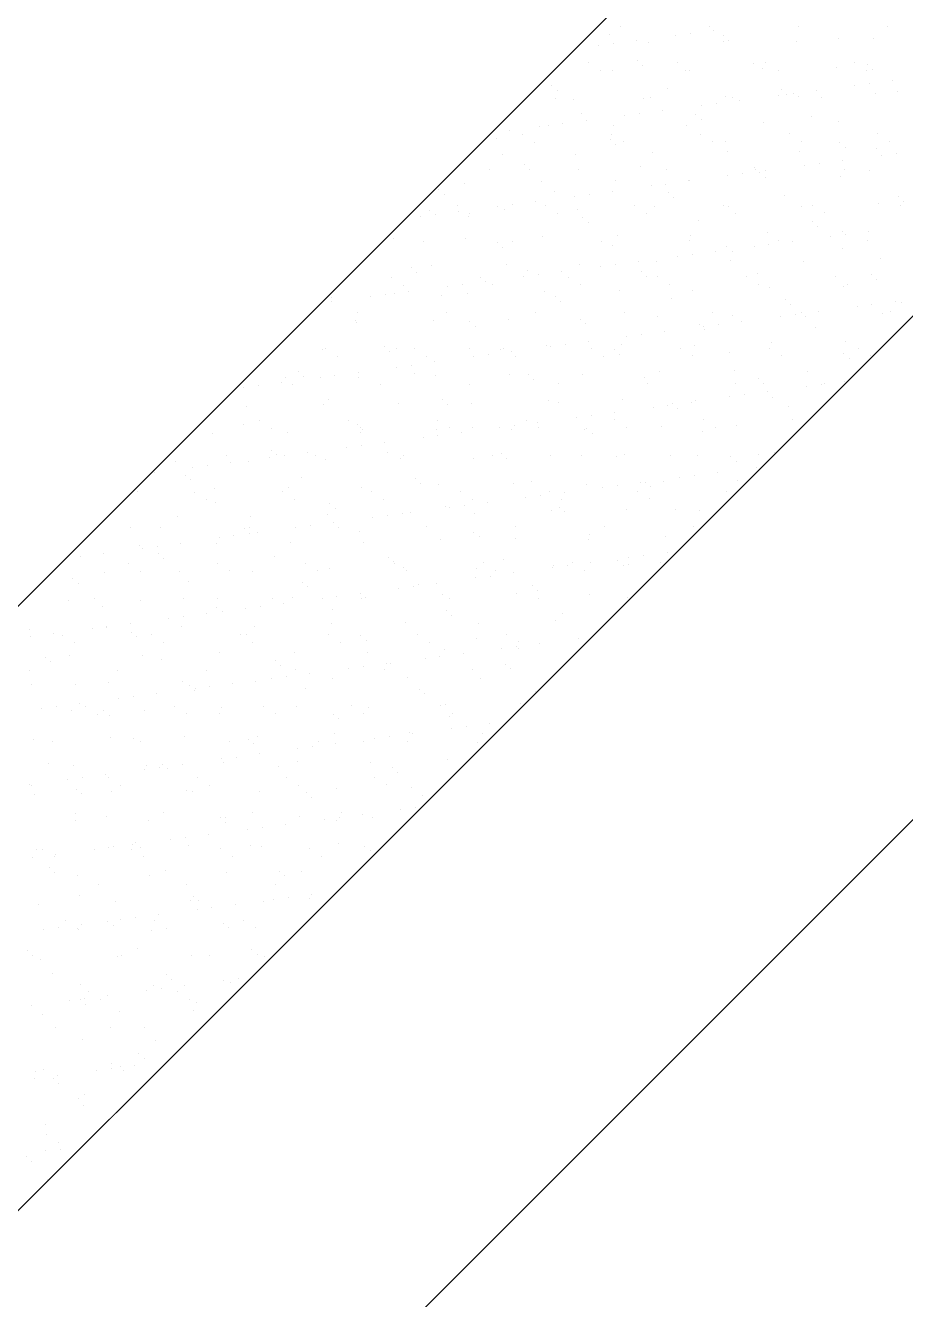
# Model space of a CAD drawing. Header units: millimetres. Extents: x 89805 to 1757503, y 48266 to 267832.
# Drawn here: x 951729.8 to 952038.6, y 157043.4 to 157490.6 of the extents above; entities that cross this region are included whole.
import ezdxf

# ---------------------------------------------------------------- set-up
doc = ezdxf.new("R2010")
doc.units = ezdxf.units.MM
doc.header["$LTSCALE"] = 1000
doc.layers.add('G-装饰造型轮廓线', color=3, linetype='Continuous')
doc.layers.add('WALL', color=111, linetype='Continuous')

msp = doc.modelspace()

# ---------------------------------------------------------------- linework, layer by layer
at = {"color": 8, "ltscale": 0.7}
for p, q in [((951969.82, 157490.16), (951969.82, 157490.16)), ((952000.96, 157490.22), (952000.96, 157490.22)), ((952032.11, 157490.27), (952032.11, 157490.27)), ((951934.57, 157487.26), (951934.57, 157487.26)), ((951938.68, 157490.1), (951938.68, 157490.1)), ((951957.79, 157487.13), (951957.79, 157487.13)), ((951962.99, 157487.82), (951962.99, 157487.82)), ((951971.12, 157488.89), (951971.12, 157488.89)), ((951974.59, 157486.91), (951974.59, 157486.91)), ((952015.19, 157486.03), (952015.19, 157486.03)), ((952027.32, 157485.85), (952027.32, 157485.85)), ((951930.87, 157483.59), (951930.87, 157483.59)), ((951936.07, 157484.27), (951936.07, 157484.27)), ((951944.2, 157485.34), (951944.2, 157485.34)), ((951948.56, 157484.66), (951948.56, 157484.66)), ((951974.73, 157485), (951974.73, 157485)), ((951976.43, 157485.22), (951976.43, 157485.22)), ((952000.31, 157484.87), (952000.31, 157484.87)), ((951927.36, 157477.42), (951927.36, 157477.42)), ((951944.53, 157478.13), (951944.53, 157478.13)), ((951958.5, 157477.48), (951958.5, 157477.48)), ((951985.13, 157477.25), (951985.13, 157477.25)), ((951989.64, 157477.53), (951989.64, 157477.53)), ((952020.78, 157477.59), (952020.78, 157477.59)), ((952025.15, 157476.91), (952025.15, 157476.91)), ((951931.58, 157474.73), (951931.58, 157474.73)), ((951935.67, 157474.77), (951935.67, 157474.77)), ((951946.37, 157476.45), (951946.37, 157476.45)), ((951961.25, 157474.65), (951961.25, 157474.65)), ((951962.72, 157474.79), (951962.72, 157474.79)), ((951988.26, 157475.62), (951988.26, 157475.62)), ((951993.86, 157474.85), (951993.86, 157474.85)), ((952014.43, 157475.95), (952014.43, 157475.95)), ((952025, 157474.9), (952025, 157474.9)), ((952026.99, 157475.22), (952026.99, 157475.22)), ((951914.47, 157469.36), (951914.47, 157469.36)), ((951955.07, 157468.47), (951955.07, 157468.47)), ((951995.09, 157468.13), (951995.09, 157468.13)), ((952020.84, 157469.54), (952020.84, 157469.54)), ((952026.05, 157470.23), (952026.05, 157470.23)), ((952034.18, 157471.3), (952034.18, 157471.3)), ((951915.62, 157465.01), (951915.62, 157465.01)), ((951916.31, 157467.67), (951916.31, 157467.67)), ((951922.18, 157464.42), (951922.18, 157464.42)), ((951946.76, 157465.06), (951946.76, 157465.06)), ((951949.19, 157465.39), (951949.19, 157465.39)), ((951975.36, 157465.73), (951975.36, 157465.73)), ((951977.9, 157465.12), (951977.9, 157465.12)), ((951980.34, 157464.21), (951980.34, 157464.21)), ((951993.92, 157466), (951993.92, 157466)), ((951996.93, 157466.44), (951996.93, 157466.44)), ((951999.13, 157466.68), (951999.13, 157466.68)), ((952000.94, 157465.61), (952000.94, 157465.61)), ((952007.26, 157467.75), (952007.26, 157467.75)), ((952009.04, 157465.18), (952009.04, 157465.18)), ((952027.95, 157466.58), (952027.95, 157466.58)), ((952035.69, 157467.25), (952035.69, 157467.25)), ((951925.01, 157459.7), (951925.01, 157459.7)), ((951940.09, 157458.91), (951940.09, 157458.91)), ((951945.29, 157459.59), (951945.29, 157459.59)), ((951953.42, 157460.67), (951953.42, 157460.67)), ((951965.02, 157459.35), (951965.02, 157459.35)), ((951967.01, 157462.45), (951967.01, 157462.45)), ((951972.21, 157463.14), (951972.21, 157463.14)), ((951910.12, 157455.17), (951910.12, 157455.17)), ((951913.17, 157455.37), (951913.17, 157455.37)), ((951918.37, 157456.05), (951918.37, 157456.05)), ((951926.5, 157457.12), (951926.5, 157457.12)), ((951936.3, 157455.5), (951936.3, 157455.5)), ((951961.88, 157455.38), (951961.88, 157455.38)), ((951966.87, 157457.66), (951966.87, 157457.66)), ((951988.89, 157456.35), (951988.89, 157456.35)), ((952005.63, 157458.47), (952005.63, 157458.47)), ((952015.06, 157456.69), (952015.06, 157456.69)), ((951894.95, 157450.92), (951894.95, 157450.92)), ((951899.59, 157453.58), (951899.59, 157453.58)), ((951904.3, 157452.32), (951904.3, 157452.32)), ((951934.96, 157450.58), (951934.96, 157450.58)), ((951935.44, 157452.38), (951935.44, 157452.38)), ((951966.58, 157452.44), (951966.58, 157452.44)), ((951997.72, 157452.49), (951997.72, 157452.49)), ((952028.86, 157452.55), (952028.86, 157452.55)), ((951908.51, 157449.64), (951908.51, 157449.64)), ((951936.81, 157448.89), (951936.81, 157448.89)), ((951939.65, 157449.69), (951939.65, 157449.69)), ((951949.82, 157446.13), (951949.82, 157446.13)), ((951970.79, 157449.75), (951970.79, 157449.75)), ((951975.57, 157449.69), (951975.57, 157449.69)), ((951975.99, 157446.46), (951975.99, 157446.46)), ((952001.57, 157446.34), (952001.57, 157446.34)), ((952001.94, 157449.81), (952001.94, 157449.81)), ((952015.58, 157449.35), (952015.58, 157449.35)), ((952017.42, 157447.66), (952017.42, 157447.66)), ((952028.58, 157447.31), (952028.58, 157447.31)), ((952033.08, 157449.86), (952033.08, 157449.86)), ((952035.27, 157445.55), (952035.27, 157445.55)), ((951897.23, 157445.28), (951897.23, 157445.28)), ((951904.9, 157441.8), (951904.9, 157441.8)), ((951922.81, 157445.15), (951922.81, 157445.15)), ((952003.14, 157441.32), (952003.14, 157441.32)), ((952008.35, 157442), (952008.35, 157442)), ((952016.48, 157443.08), (952016.48, 157443.08)), ((952030.06, 157444.86), (952030.06, 157444.86)), ((951892.55, 157439.91), (951892.55, 157439.91)), ((951906.74, 157440.11), (951906.74, 157440.11)), ((951923.69, 157439.97), (951923.69, 157439.97)), ((951945.51, 157440.92), (951945.51, 157440.92)), ((951954.83, 157440.02), (951954.83, 157440.02)), ((951976.23, 157437.78), (951976.23, 157437.78)), ((951981.43, 157438.46), (951981.43, 157438.46)), ((951985.52, 157440.57), (951985.52, 157440.57)), ((951985.98, 157440.08), (951985.98, 157440.08)), ((951987.36, 157438.88), (951987.36, 157438.88)), ((951989.52, 157437.08), (951989.52, 157437.08)), ((951989.56, 157439.53), (951989.56, 157439.53)), ((952015.69, 157437.42), (952015.69, 157437.42)), ((952017.12, 157440.13), (952017.12, 157440.13)), ((952026.12, 157439.69), (952026.12, 157439.69)), ((951874.84, 157433.02), (951874.84, 157433.02)), ((951883.74, 157434.93), (951883.74, 157434.93)), ((951910.75, 157435.9), (951910.75, 157435.9)), ((951915.44, 157432.14), (951915.44, 157432.14)), ((951935.72, 157432.44), (951935.72, 157432.44)), ((951936.93, 157436.23), (951936.93, 157436.23)), ((951949.31, 157434.23), (951949.31, 157434.23)), ((951954.51, 157434.92), (951954.51, 157434.92)), ((951962.51, 157436.11), (951962.51, 157436.11)), ((951962.64, 157435.99), (951962.64, 157435.99)), ((951876.68, 157431.33), (951876.68, 157431.33)), ((951900.68, 157427.83), (951900.68, 157427.83)), ((951908.81, 157428.9), (951908.81, 157428.9)), ((951922.39, 157430.69), (951922.39, 157430.69)), ((951927.59, 157431.37), (951927.59, 157431.37)), ((951955.46, 157431.8), (951955.46, 157431.8)), ((951957.3, 157430.11), (951957.3, 157430.11)), ((951996.06, 157430.91), (951996.06, 157430.91)), ((952029.21, 157428.04), (952029.21, 157428.04)), ((952036.08, 157430.57), (952036.08, 157430.57)), ((952037.92, 157428.88), (952037.92, 157428.88)), ((951868.55, 157423.6), (951868.55, 157423.6)), ((951871.68, 157425.67), (951871.68, 157425.67)), ((951873.76, 157424.29), (951873.76, 157424.29)), ((951881.23, 157427.23), (951881.23, 157427.23)), ((951881.89, 157425.36), (951881.89, 157425.36)), ((951885.38, 157423.36), (951885.38, 157423.36)), ((951885.45, 157424.54), (951885.45, 157424.54)), ((951895.47, 157427.14), (951895.47, 157427.14)), ((951897.86, 157426.01), (951897.86, 157426.01)), ((951912.37, 157427.28), (951912.37, 157427.28)), ((951916.59, 157424.6), (951916.59, 157424.6)), ((951923.44, 157425.88), (951923.44, 157425.88)), ((951943.51, 157427.34), (951943.51, 157427.34)), ((951947.73, 157424.65), (951947.73, 157424.65)), ((951950.45, 157426.86), (951950.45, 157426.86)), ((951974.65, 157427.4), (951974.65, 157427.4)), ((951976.62, 157427.19), (951976.62, 157427.19)), ((951978.87, 157424.71), (951978.87, 157424.71)), ((952002.2, 157427.07), (952002.2, 157427.07)), ((952005.8, 157427.45), (952005.8, 157427.45)), ((952010.01, 157424.77), (952010.01, 157424.77)), ((952036.94, 157427.51), (952036.94, 157427.51)), ((951925.4, 157423.02), (951925.4, 157423.02)), ((951927.24, 157421.33), (951927.24, 157421.33)), ((951966, 157422.13), (951966, 157422.13)), ((952006.02, 157421.79), (952006.02, 157421.79)), ((952007.86, 157420.1), (952007.86, 157420.1)), ((951855.32, 157414.59), (951855.32, 157414.59)), ((951858.79, 157415.78), (951858.79, 157415.78)), ((951869.49, 157414.81), (951869.49, 157414.81)), ((951884.37, 157415.66), (951884.37, 157415.66)), ((951895.34, 157414.24), (951895.34, 157414.24)), ((951900.63, 157414.87), (951900.63, 157414.87)), ((951911.38, 157416.63), (951911.38, 157416.63)), ((951931.77, 157414.92), (951931.77, 157414.92)), ((951937.56, 157416.97), (951937.56, 157416.97)), ((951962.91, 157414.98), (951962.91, 157414.98)), ((951963.14, 157416.84), (951963.14, 157416.84)), ((951990.15, 157417.82), (951990.15, 157417.82)), ((951994.05, 157415.04), (951994.05, 157415.04)), ((951998.78, 157414.85), (951998.78, 157414.85)), ((952012.36, 157416.64), (952012.36, 157416.64)), ((952016.32, 157418.15), (952016.32, 157418.15)), ((952017.57, 157417.33), (952017.57, 157417.33)), ((952025.19, 157415.09), (952025.19, 157415.09)), ((952025.7, 157418.4), (952025.7, 157418.4)), ((951897.18, 157412.55), (951897.18, 157412.55)), ((951935.94, 157413.36), (951935.94, 157413.36)), ((951963.73, 157410.24), (951963.73, 157410.24)), ((951971.86, 157411.31), (951971.86, 157411.31)), ((951975.96, 157413.01), (951975.96, 157413.01)), ((951977.8, 157411.32), (951977.8, 157411.32)), ((951985.45, 157413.1), (951985.45, 157413.1)), ((951990.65, 157413.78), (951990.65, 157413.78)), ((952016.56, 157412.13), (952016.56, 157412.13)), ((951865.27, 157405.46), (951865.27, 157405.46)), ((951872.31, 157406.41), (951872.31, 157406.41)), ((951898.49, 157406.74), (951898.49, 157406.74)), ((951924.07, 157406.62), (951924.07, 157406.62)), ((951931.61, 157406.01), (951931.61, 157406.01)), ((951936.81, 157406.7), (951936.81, 157406.7)), ((951944.94, 157407.77), (951944.94, 157407.77)), ((951951.08, 157407.59), (951951.08, 157407.59)), ((951958.53, 157409.55), (951958.53, 157409.55)), ((951977.25, 157407.92), (951977.25, 157407.92)), ((952002.83, 157407.8), (952002.83, 157407.8)), ((952029.84, 157408.77), (952029.84, 157408.77)), ((951858.16, 157402.13), (951858.16, 157402.13)), ((951867.12, 157403.78), (951867.12, 157403.78)), ((951889.31, 157402.18), (951889.31, 157402.18)), ((951904.69, 157402.47), (951904.69, 157402.47)), ((951905.88, 157404.58), (951905.88, 157404.58)), ((951909.9, 157403.15), (951909.9, 157403.15)), ((951918.03, 157404.22), (951918.03, 157404.22)), ((951920.45, 157402.24), (951920.45, 157402.24)), ((951945.89, 157404.24), (951945.89, 157404.24)), ((951947.74, 157402.55), (951947.74, 157402.55)), ((951951.59, 157402.3), (951951.59, 157402.3)), ((951982.73, 157402.35), (951982.73, 157402.35)), ((951986.5, 157403.35), (951986.5, 157403.35)), ((952013.87, 157402.41), (952013.87, 157402.41)), ((952026.51, 157403.01), (952026.51, 157403.01)), ((952028.36, 157401.32), (952028.36, 157401.32)), ((951859.42, 157396.51), (951859.42, 157396.51)), ((951862.38, 157399.44), (951862.38, 157399.44)), ((951864.19, 157397.13), (951864.19, 157397.13)), ((951877.77, 157398.92), (951877.77, 157398.92)), ((951882.98, 157399.61), (951882.98, 157399.61)), ((951885, 157396.39), (951885, 157396.39)), ((951891.11, 157400.68), (951891.11, 157400.68)), ((951893.52, 157399.5), (951893.52, 157399.5)), ((951912.01, 157397.36), (951912.01, 157397.36)), ((951924.66, 157399.55), (951924.66, 157399.55)), ((951938.19, 157397.7), (951938.19, 157397.7)), ((951955.81, 157399.61), (951955.81, 157399.61)), ((951963.77, 157397.57), (951963.77, 157397.57)), ((951986.95, 157399.67), (951986.95, 157399.67)), ((951990.78, 157398.55), (951990.78, 157398.55)), ((952016.95, 157398.88), (952016.95, 157398.88)), ((952018.09, 157399.72), (952018.09, 157399.72)), ((951837.06, 157395), (951837.06, 157395)), ((951837.27, 157393.59), (951837.27, 157393.59)), ((951850.86, 157395.38), (951850.86, 157395.38)), ((951856.06, 157396.06), (951856.06, 157396.06)), ((951875.82, 157395.8), (951875.82, 157395.8)), ((951915.83, 157395.46), (951915.83, 157395.46)), ((951917.68, 157393.77), (951917.68, 157393.77)), ((951956.44, 157394.58), (951956.44, 157394.58)), ((951996.45, 157394.23), (951996.45, 157394.23)), ((951998.29, 157392.54), (951998.29, 157392.54)), ((952021.58, 157391.96), (952021.58, 157391.96)), ((952026.79, 157392.65), (952026.79, 157392.65)), ((952034.92, 157393.72), (952034.92, 157393.72)), ((952037.06, 157393.35), (952037.06, 157393.35)), ((951846.42, 157389.71), (951846.42, 157389.71)), ((951877.56, 157389.77), (951877.56, 157389.77)), ((951899.12, 157387.47), (951899.12, 157387.47)), ((951908.7, 157389.83), (951908.7, 157389.83)), ((951924.7, 157387.35), (951924.7, 157387.35)), ((951939.85, 157389.88), (951939.85, 157389.88)), ((951951.71, 157388.32), (951951.71, 157388.32)), ((951970.99, 157389.94), (951970.99, 157389.94)), ((951977.88, 157388.66), (951977.88, 157388.66)), ((951994.67, 157388.42), (951994.67, 157388.42)), ((951999.87, 157389.11), (951999.87, 157389.11)), ((952002.13, 157390), (952002.13, 157390)), ((952003.46, 157388.53), (952003.46, 157388.53)), ((952008, 157390.18), (952008, 157390.18)), ((952030.47, 157389.51), (952030.47, 157389.51)), ((952033.27, 157390.05), (952033.27, 157390.05)), ((951845.76, 157387.03), (951845.76, 157387.03)), ((951845.93, 157386.16), (951845.93, 157386.16)), ((951872.94, 157387.14), (951872.94, 157387.14)), ((951885.77, 157386.68), (951885.77, 157386.68)), ((951887.61, 157384.99), (951887.61, 157384.99)), ((951926.38, 157385.8), (951926.38, 157385.8)), ((951954.16, 157383.09), (951954.16, 157383.09)), ((951966.39, 157385.46), (951966.39, 157385.46)), ((951967.75, 157384.88), (951967.75, 157384.88)), ((951968.23, 157383.77), (951968.23, 157383.77)), ((951972.95, 157385.56), (951972.95, 157385.56)), ((951981.08, 157386.63), (951981.08, 157386.63)), ((952006.99, 157384.57), (952006.99, 157384.57)), ((951919.12, 157378.47), (951919.12, 157378.47)), ((951927.25, 157379.54), (951927.25, 157379.54)), ((951938.82, 157378.43), (951938.82, 157378.43)), ((951940.83, 157381.33), (951940.83, 157381.33)), ((951946.03, 157382.02), (951946.03, 157382.02)), ((951991.41, 157379.28), (951991.41, 157379.28)), ((952017.58, 157379.61), (952017.58, 157379.61)), ((951833.87, 157376.91), (951833.87, 157376.91)), ((951835.1, 157377.03), (951835.1, 157377.03)), ((951839.32, 157374.34), (951839.32, 157374.34)), ((951855.71, 157377.91), (951855.71, 157377.91)), ((951857.55, 157376.22), (951857.55, 157376.22)), ((951860.05, 157377.24), (951860.05, 157377.24)), ((951866.24, 157377.09), (951866.24, 157377.09)), ((951870.46, 157374.4), (951870.46, 157374.4)), ((951885.63, 157377.12), (951885.63, 157377.12)), ((951886.99, 157374.25), (951886.99, 157374.25)), ((951892.2, 157374.93), (951892.2, 157374.93)), ((951896.31, 157377.02), (951896.31, 157377.02)), ((951897.38, 157377.14), (951897.38, 157377.14)), ((951900.33, 157376), (951900.33, 157376)), ((951901.6, 157374.46), (951901.6, 157374.46)), ((951912.64, 157378.1), (951912.64, 157378.1)), ((951913.91, 157377.79), (951913.91, 157377.79)), ((951928.52, 157377.2), (951928.52, 157377.2)), ((951932.74, 157374.51), (951932.74, 157374.51)), ((951936.33, 157376.68), (951936.33, 157376.68)), ((951938.17, 157374.99), (951938.17, 157374.99)), ((951959.67, 157377.26), (951959.67, 157377.26)), ((951963.88, 157374.57), (951963.88, 157374.57)), ((951964.4, 157378.31), (951964.4, 157378.31)), ((951976.93, 157375.79), (951976.93, 157375.79)), ((951990.81, 157377.31), (951990.81, 157377.31)), ((951995.02, 157374.63), (951995.02, 157374.63)), ((952016.95, 157375.45), (952016.95, 157375.45)), ((952021.95, 157377.37), (952021.95, 157377.37)), ((952026.17, 157374.68), (952026.17, 157374.68)), ((951860.08, 157370.7), (951860.08, 157370.7)), ((951865.28, 157371.39), (951865.28, 157371.39)), ((951873.41, 157372.46), (951873.41, 157372.46)), ((952018.79, 157373.76), (952018.79, 157373.76)), ((951819.58, 157365.37), (951819.58, 157365.37)), ((951820.98, 157367.02), (951820.98, 157367.02)), ((951825.65, 157369.13), (951825.65, 157369.13)), ((951827.49, 157367.44), (951827.49, 157367.44)), ((951833.16, 157367.16), (951833.16, 157367.16)), ((951838.36, 157367.84), (951838.36, 157367.84)), ((951846.49, 157368.91), (951846.49, 157368.91)), ((951846.56, 157366.9), (951846.56, 157366.9)), ((951866.25, 157368.25), (951866.25, 157368.25)), ((951873.57, 157367.87), (951873.57, 157367.87)), ((951899.75, 157368.2), (951899.75, 157368.2)), ((951906.27, 157367.9), (951906.27, 157367.9)), ((951908.11, 157366.21), (951908.11, 157366.21)), ((951925.33, 157368.08), (951925.33, 157368.08)), ((951946.87, 157367.02), (951946.87, 157367.02)), ((951952.34, 157369.05), (951952.34, 157369.05)), ((951978.51, 157369.39), (951978.51, 157369.39)), ((951986.89, 157366.67), (951986.89, 157366.67)), ((951988.73, 157364.99), (951988.73, 157364.99)), ((952004.09, 157369.26), (952004.09, 157369.26)), ((952010.2, 157364.96), (952010.2, 157364.96)), ((952017.22, 157365.5), (952017.22, 157365.5)), ((951806.24, 157363.61), (951806.24, 157363.61)), ((951811.45, 157364.3), (951811.45, 157364.3)), ((951823.36, 157364.62), (951823.36, 157364.62)), ((951854.5, 157364.67), (951854.5, 157364.67)), ((951885.64, 157364.73), (951885.64, 157364.73)), ((951916.78, 157364.79), (951916.78, 157364.79)), ((951947.92, 157364.84), (951947.92, 157364.84)), ((951979.06, 157364.9), (951979.06, 157364.9)), ((951982.17, 157360.88), (951982.17, 157360.88)), ((951990.3, 157361.95), (951990.3, 157361.95)), ((952003.89, 157363.74), (952003.89, 157363.74)), ((952009.09, 157364.43), (952009.09, 157364.43)), ((951807.49, 157356.67), (951807.49, 157356.67)), ((951834.5, 157357.64), (951834.5, 157357.64)), ((951836.19, 157359.47), (951836.19, 157359.47)), ((951860.68, 157357.98), (951860.68, 157357.98)), ((951876.21, 157359.13), (951876.21, 157359.13)), ((951878.05, 157357.44), (951878.05, 157357.44)), ((951886.26, 157357.85), (951886.26, 157357.85)), ((951913.27, 157358.83), (951913.27, 157358.83)), ((951916.81, 157358.24), (951916.81, 157358.24)), ((951939.45, 157359.16), (951939.45, 157359.16)), ((951950.05, 157356.66), (951950.05, 157356.66)), ((951955.25, 157357.34), (951955.25, 157357.34)), ((951956.83, 157357.9), (951956.83, 157357.9)), ((951958.67, 157356.21), (951958.67, 157356.21)), ((951963.38, 157358.41), (951963.38, 157358.41)), ((951965.03, 157359.04), (951965.03, 157359.04)), ((951976.97, 157360.2), (951976.97, 157360.2)), ((951992.04, 157360.01), (951992.04, 157360.01)), ((951997.43, 157357.01), (951997.43, 157357.01)), ((951812.03, 157351.93), (951812.03, 157351.93)), ((951843.18, 157351.99), (951843.18, 157351.99)), ((951874.32, 157352.05), (951874.32, 157352.05)), ((951905.46, 157352.1), (951905.46, 157352.1)), ((951923.13, 157353.11), (951923.13, 157353.11)), ((951928.34, 157353.8), (951928.34, 157353.8)), ((951936.47, 157354.87), (951936.47, 157354.87)), ((951936.6, 157352.16), (951936.6, 157352.16)), ((951967.74, 157352.22), (951967.74, 157352.22)), ((951998.88, 157352.27), (951998.88, 157352.27)), ((951795.44, 157347.42), (951795.44, 157347.42)), ((951806.13, 157350.69), (951806.13, 157350.69)), ((951816.25, 157349.25), (951816.25, 157349.25)), ((951821.61, 157347.75), (951821.61, 157347.75)), ((951846.15, 157350.35), (951846.15, 157350.35)), ((951847.19, 157347.63), (951847.19, 157347.63)), ((951847.39, 157349.3), (951847.39, 157349.3)), ((951847.99, 157348.66), (951847.99, 157348.66)), ((951874.2, 157348.6), (951874.2, 157348.6)), ((951878.53, 157349.36), (951878.53, 157349.36)), ((951882.63, 157347.78), (951882.63, 157347.78)), ((951886.75, 157349.46), (951886.75, 157349.46)), ((951896.21, 157349.57), (951896.21, 157349.57)), ((951900.38, 157348.93), (951900.38, 157348.93)), ((951901.42, 157350.25), (951901.42, 157350.25)), ((951909.55, 157351.32), (951909.55, 157351.32)), ((951909.68, 157349.42), (951909.68, 157349.42)), ((951925.96, 157348.81), (951925.96, 157348.81)), ((951926.76, 157349.12), (951926.76, 157349.12)), ((951928.61, 157347.43), (951928.61, 157347.43)), ((951940.82, 157349.47), (951940.82, 157349.47)), ((951952.97, 157349.78), (951952.97, 157349.78)), ((951967.37, 157348.24), (951967.37, 157348.24)), ((951971.96, 157349.53), (951971.96, 157349.53)), ((951979.14, 157350.12), (951979.14, 157350.12)), ((951847.58, 157343.17), (951847.58, 157343.17)), ((951855.71, 157344.24), (951855.71, 157344.24)), ((951869.3, 157346.02), (951869.3, 157346.02)), ((951874.5, 157346.71), (951874.5, 157346.71)), ((951800.29, 157339.52), (951800.29, 157339.52)), ((951815.46, 157338.94), (951815.46, 157338.94)), ((951816.08, 157341.57), (951816.08, 157341.57)), ((951817.93, 157339.88), (951817.93, 157339.88)), ((951820.67, 157339.62), (951820.67, 157339.62)), ((951828.8, 157340.69), (951828.8, 157340.69)), ((951831.43, 157339.57), (951831.43, 157339.57)), ((951835.13, 157338.37), (951835.13, 157338.37)), ((951842.38, 157342.48), (951842.38, 157342.48)), ((951856.69, 157340.69), (951856.69, 157340.69)), ((951861.31, 157338.71), (951861.31, 157338.71)), ((951862.57, 157339.63), (951862.57, 157339.63)), ((951886.89, 157338.59), (951886.89, 157338.59)), ((951893.72, 157339.69), (951893.72, 157339.69)), ((951896.7, 157340.34), (951896.7, 157340.34)), ((951898.55, 157338.65), (951898.55, 157338.65)), ((951913.9, 157339.56), (951913.9, 157339.56)), ((951924.86, 157339.74), (951924.86, 157339.74)), ((951937.31, 157339.46), (951937.31, 157339.46)), ((951940.08, 157339.89), (951940.08, 157339.89)), ((951956, 157339.8), (951956, 157339.8)), ((951965.66, 157339.77), (951965.66, 157339.77)), ((951977.32, 157339.12), (951977.32, 157339.12)), ((951987.14, 157339.86), (951987.14, 157339.86)), ((951992.67, 157340.74), (951992.67, 157340.74)), ((951782.54, 157337.52), (951782.54, 157337.52)), ((951788.54, 157335.39), (951788.54, 157335.39)), ((951793.75, 157336.08), (951793.75, 157336.08)), ((951801.88, 157337.15), (951801.88, 157337.15)), ((951808.12, 157337.4), (951808.12, 157337.4)), ((951972.6, 157333.73), (951972.6, 157333.73)), ((951979.16, 157337.43), (951979.16, 157337.43)), ((951986.19, 157335.52), (951986.19, 157335.52)), ((951774.96, 157333.6), (951774.96, 157333.6)), ((951786.02, 157332.8), (951786.02, 157332.8)), ((951787.87, 157331.11), (951787.87, 157331.11)), ((951826.63, 157331.91), (951826.63, 157331.91)), ((951866.64, 157331.57), (951866.64, 157331.57)), ((951868.48, 157329.88), (951868.48, 157329.88)), ((951874.83, 157329.33), (951874.83, 157329.33)), ((951901.01, 157329.67), (951901.01, 157329.67)), ((951907.25, 157330.68), (951907.25, 157330.68)), ((951926.59, 157329.54), (951926.59, 157329.54)), ((951945.69, 157330.19), (951945.69, 157330.19)), ((951947.26, 157330.34), (951947.26, 157330.34)), ((951953.6, 157330.52), (951953.6, 157330.52)), ((951959.27, 157331.98), (951959.27, 157331.98)), ((951964.47, 157332.66), (951964.47, 157332.66)), ((951979.77, 157330.85), (951979.77, 157330.85)), ((951769.06, 157327.17), (951769.06, 157327.17)), ((951788.97, 157326.83), (951788.97, 157326.83)), ((951796.07, 157328.15), (951796.07, 157328.15)), ((951820.11, 157326.89), (951820.11, 157326.89)), ((951822.24, 157328.48), (951822.24, 157328.48)), ((951847.82, 157328.36), (951847.82, 157328.36)), ((951851.25, 157326.95), (951851.25, 157326.95)), ((951882.39, 157327), (951882.39, 157327)), ((951905.43, 157324.89), (951905.43, 157324.89)), ((951910.64, 157325.58), (951910.64, 157325.58)), ((951913.54, 157327.06), (951913.54, 157327.06)), ((951918.77, 157326.65), (951918.77, 157326.65)), ((951932.35, 157328.43), (951932.35, 157328.43)), ((951937.56, 157329.12), (951937.56, 157329.12)), ((951944.68, 157327.12), (951944.68, 157327.12)), ((951949.1, 157328.65), (951949.1, 157328.65)), ((951975.82, 157327.17), (951975.82, 157327.17)), ((951793.19, 157324.15), (951793.19, 157324.15)), ((951796.57, 157323.13), (951796.57, 157323.13)), ((951824.33, 157324.21), (951824.33, 157324.21)), ((951836.58, 157322.79), (951836.58, 157322.79)), ((951838.42, 157321.1), (951838.42, 157321.1)), ((951855.47, 157324.26), (951855.47, 157324.26)), ((951877.18, 157321.91), (951877.18, 157321.91)), ((951878.52, 157321.35), (951878.52, 157321.35)), ((951883.72, 157322.03), (951883.72, 157322.03)), ((951886.61, 157324.32), (951886.61, 157324.32)), ((951891.85, 157323.1), (951891.85, 157323.1)), ((951914.53, 157320.29), (951914.53, 157320.29)), ((951917.2, 157321.56), (951917.2, 157321.56)), ((951917.75, 157324.37), (951917.75, 157324.37)), ((951940.71, 157320.62), (951940.71, 157320.62)), ((951948.89, 157324.43), (951948.89, 157324.43)), ((951957.8, 157320.68), (951957.8, 157320.68)), ((951966.29, 157320.5), (951966.29, 157320.5)), ((951783.17, 157318.26), (951783.17, 157318.26)), ((951808.75, 157318.13), (951808.75, 157318.13)), ((951835.76, 157319.11), (951835.76, 157319.11)), ((951838.02, 157316.01), (951838.02, 157316.01)), ((951851.6, 157317.8), (951851.6, 157317.8)), ((951856.8, 157318.49), (951856.8, 157318.49)), ((951861.94, 157319.44), (951861.94, 157319.44)), ((951864.93, 157319.56), (951864.93, 157319.56)), ((951887.52, 157319.32), (951887.52, 157319.32)), ((951919.04, 157319.87), (951919.04, 157319.87)), ((951766.5, 157314.36), (951766.5, 157314.36)), ((951777.23, 157314.42), (951777.23, 157314.42)), ((951802.97, 157311.4), (951802.97, 157311.4)), ((951806.52, 157314.01), (951806.52, 157314.01)), ((951808.36, 157312.32), (951808.36, 157312.32)), ((951808.37, 157314.48), (951808.37, 157314.48)), ((951811.1, 157312.47), (951811.1, 157312.47)), ((951824.68, 157314.26), (951824.68, 157314.26)), ((951829.89, 157314.94), (951829.89, 157314.94)), ((951839.51, 157314.53), (951839.51, 157314.53)), ((951847.12, 157313.13), (951847.12, 157313.13)), ((951870.65, 157314.59), (951870.65, 157314.59)), ((951887.14, 157312.79), (951887.14, 157312.79)), ((951901.79, 157314.65), (951901.79, 157314.65)), ((951927.74, 157311.9), (951927.74, 157311.9)), ((951932.93, 157314.7), (951932.93, 157314.7)), ((951964.07, 157314.76), (951964.07, 157314.76)), ((951769.69, 157307.91), (951769.69, 157307.91)), ((951770.85, 157307.17), (951770.85, 157307.17)), ((951776.05, 157307.86), (951776.05, 157307.86)), ((951784.18, 157308.93), (951784.18, 157308.93)), ((951796.7, 157308.88), (951796.7, 157308.88)), ((951797.76, 157310.71), (951797.76, 157310.71)), ((951822.87, 157309.21), (951822.87, 157309.21)), ((951848.45, 157309.09), (951848.45, 157309.09)), ((951875.46, 157310.06), (951875.46, 157310.06)), ((951888.98, 157311.1), (951888.98, 157311.1)), ((951901.64, 157310.4), (951901.64, 157310.4)), ((951927.22, 157310.28), (951927.22, 157310.28)), ((951954.23, 157311.25), (951954.23, 157311.25)), ((951749.13, 157304.31), (951749.13, 157304.31)), ((951757.26, 157305.38), (951757.26, 157305.38)), ((951776.46, 157305.24), (951776.46, 157305.24)), ((951778.3, 157303.55), (951778.3, 157303.55)), ((951817.06, 157304.35), (951817.06, 157304.35)), ((951857.08, 157304.01), (951857.08, 157304.01)), ((951897.68, 157303.12), (951897.68, 157303.12)), ((951937.7, 157302.78), (951937.7, 157302.78)), ((951941.57, 157303.76), (951941.57, 157303.76)), ((951946.78, 157304.44), (951946.78, 157304.44)), ((951954.91, 157305.51), (951954.91, 157305.51)), ((951757.63, 157298.65), (951757.63, 157298.65)), ((951765.9, 157301.74), (951765.9, 157301.74)), ((951770.12, 157299.05), (951770.12, 157299.05)), ((951783.8, 157298.99), (951783.8, 157298.99)), ((951797.05, 157301.79), (951797.05, 157301.79)), ((951801.26, 157299.11), (951801.26, 157299.11)), ((951809.38, 157298.86), (951809.38, 157298.86)), ((951828.19, 157301.85), (951828.19, 157301.85)), ((951832.4, 157299.16), (951832.4, 157299.16)), ((951836.39, 157299.84), (951836.39, 157299.84)), ((951858.92, 157302.32), (951858.92, 157302.32)), ((951859.33, 157301.91), (951859.33, 157301.91)), ((951862.57, 157300.17), (951862.57, 157300.17)), ((951863.55, 157299.22), (951863.55, 157299.22)), ((951888.15, 157300.05), (951888.15, 157300.05)), ((951890.47, 157301.96), (951890.47, 157301.96)), ((951894.69, 157299.28), (951894.69, 157299.28)), ((951901.07, 157298.42), (951901.07, 157298.42)), ((951914.65, 157300.21), (951914.65, 157300.21)), ((951915.16, 157301.02), (951915.16, 157301.02)), ((951919.86, 157300.9), (951919.86, 157300.9)), ((951921.61, 157302.02), (951921.61, 157302.02)), ((951925.83, 157299.33), (951925.83, 157299.33)), ((951927.99, 157301.97), (951927.99, 157301.97)), ((951939.54, 157301.09), (951939.54, 157301.09)), ((951941.34, 157301.36), (951941.34, 157301.36)), ((951952.75, 157302.08), (951952.75, 157302.08)), ((951746.4, 157296.46), (951746.4, 157296.46)), ((951748.24, 157294.77), (951748.24, 157294.77)), ((951787, 157295.58), (951787, 157295.58)), ((951827.02, 157295.23), (951827.02, 157295.23)), ((951828.86, 157293.54), (951828.86, 157293.54)), ((951866.02, 157293.81), (951866.02, 157293.81)), ((951867.62, 157294.35), (951867.62, 157294.35)), ((951874.15, 157294.88), (951874.15, 157294.88)), ((951887.74, 157296.67), (951887.74, 157296.67)), ((951892.94, 157297.35), (951892.94, 157297.35)), ((951907.63, 157294), (951907.63, 157294)), ((951754.16, 157289.32), (951754.16, 157289.32)), ((951785.3, 157289.38), (951785.3, 157289.38)), ((951797.33, 157289.61), (951797.33, 157289.61)), ((951816.44, 157289.44), (951816.44, 157289.44)), ((951823.5, 157289.95), (951823.5, 157289.95)), ((951833.9, 157289.58), (951833.9, 157289.58)), ((951839.11, 157290.27), (951839.11, 157290.27)), ((951847.24, 157291.34), (951847.24, 157291.34)), ((951847.59, 157289.49), (951847.59, 157289.49)), ((951849.08, 157289.82), (951849.08, 157289.82)), ((951860.82, 157293.12), (951860.82, 157293.12)), ((951876.09, 157290.8), (951876.09, 157290.8)), ((951878.73, 157289.55), (951878.73, 157289.55)), ((951902.27, 157291.13), (951902.27, 157291.13)), ((951909.48, 157292.32), (951909.48, 157292.32)), ((951909.87, 157289.61), (951909.87, 157289.61)), ((951927.85, 157291.01), (951927.85, 157291.01)), ((951941.01, 157289.66), (951941.01, 157289.66)), ((951744.74, 157288.76), (951744.74, 157288.76)), ((951756.94, 157286.8), (951756.94, 157286.8)), ((951770.32, 157288.64), (951770.32, 157288.64)), ((951796.95, 157286.46), (951796.95, 157286.46)), ((951798.8, 157284.77), (951798.8, 157284.77)), ((951806.98, 157286.04), (951806.98, 157286.04)), ((951812.19, 157286.72), (951812.19, 157286.72)), ((951820.32, 157287.79), (951820.32, 157287.79)), ((951837.56, 157285.57), (951837.56, 157285.57)), ((951877.57, 157285.23), (951877.57, 157285.23)), ((951766.48, 157280.71), (951766.48, 157280.71)), ((951780.07, 157282.49), (951780.07, 157282.49)), ((951785.27, 157283.18), (951785.27, 157283.18)), ((951793.4, 157284.25), (951793.4, 157284.25)), ((951837.02, 157280.57), (951837.02, 157280.57)), ((951863.2, 157280.9), (951863.2, 157280.9)), ((951879.42, 157283.54), (951879.42, 157283.54)), ((951888.78, 157280.78), (951888.78, 157280.78)), ((951915.79, 157281.75), (951915.79, 157281.75)), ((951918.18, 157284.34), (951918.18, 157284.34)), ((951731.25, 157278.41), (951731.25, 157278.41)), ((951731.44, 157276.09), (951731.44, 157276.09)), ((951739.56, 157277.16), (951739.56, 157277.16)), ((951742.84, 157276.64), (951742.84, 157276.64)), ((951753.15, 157278.95), (951753.15, 157278.95)), ((951758.26, 157279.39), (951758.26, 157279.39)), ((951758.35, 157279.63), (951758.35, 157279.63)), ((951766.89, 157277.68), (951766.89, 157277.68)), ((951768.74, 157275.99), (951768.74, 157275.99)), ((951773.98, 157276.7), (951773.98, 157276.7)), ((951784.43, 157279.72), (951784.43, 157279.72)), ((951805.12, 157276.75), (951805.12, 157276.75)), ((951807.5, 157276.79), (951807.5, 157276.79)), ((951810.01, 157279.6), (951810.01, 157279.6)), ((951836.26, 157276.81), (951836.26, 157276.81)), ((951847.51, 157276.45), (951847.51, 157276.45)), ((951867.4, 157276.87), (951867.4, 157276.87)), ((951888.12, 157275.57), (951888.12, 157275.57)), ((951898.55, 157276.92), (951898.55, 157276.92)), ((951923.87, 157275.53), (951923.87, 157275.53)), ((951747.06, 157273.95), (951747.06, 157273.95)), ((951778.2, 157274.01), (951778.2, 157274.01)), ((951809.34, 157274.07), (951809.34, 157274.07)), ((951840.48, 157274.12), (951840.48, 157274.12)), ((951849.35, 157274.76), (951849.35, 157274.76)), ((951871.62, 157274.18), (951871.62, 157274.18)), ((951876.72, 157271.53), (951876.72, 157271.53)), ((951896.96, 157271.99), (951896.96, 157271.99)), ((951902.16, 157272.68), (951902.16, 157272.68)), ((951902.76, 157274.24), (951902.76, 157274.24)), ((951902.9, 157271.86), (951902.9, 157271.86)), ((951910.29, 157273.75), (951910.29, 157273.75)), ((951736.83, 157268.9), (951736.83, 157268.9)), ((951738.67, 157267.21), (951738.67, 157267.21)), ((951745.37, 157269.49), (951745.37, 157269.49)), ((951770.95, 157269.37), (951770.95, 157269.37)), ((951777.44, 157268.02), (951777.44, 157268.02)), ((951797.96, 157270.34), (951797.96, 157270.34)), ((951817.45, 157267.67), (951817.45, 157267.67)), ((951824.13, 157270.68), (951824.13, 157270.68)), ((951849.71, 157270.55), (951849.71, 157270.55)), ((951856.46, 157266.66), (951856.46, 157266.66)), ((951858.05, 157266.79), (951858.05, 157266.79)), ((951870.04, 157268.45), (951870.04, 157268.45)), ((951875.24, 157269.13), (951875.24, 157269.13)), ((951883.37, 157270.2), (951883.37, 157270.2)), ((951731.1, 157264.23), (951731.1, 157264.23)), ((951762.24, 157264.28), (951762.24, 157264.28)), ((951793.38, 157264.34), (951793.38, 157264.34)), ((951819.29, 157265.99), (951819.29, 157265.99)), ((951824.52, 157264.4), (951824.52, 157264.4)), ((951829.54, 157263.11), (951829.54, 157263.11)), ((951843.12, 157264.9), (951843.12, 157264.9)), ((951848.33, 157265.59), (951848.33, 157265.59)), ((951855.66, 157264.45), (951855.66, 157264.45)), ((951886.8, 157264.51), (951886.8, 157264.51)), ((951898.07, 157266.45), (951898.07, 157266.45)), ((951899.91, 157264.76), (951899.91, 157264.76)), ((951731.88, 157259.14), (951731.88, 157259.14)), ((951747.37, 157259.24), (951747.37, 157259.24)), ((951758.89, 157260.12), (951758.89, 157260.12)), ((951785.06, 157260.45), (951785.06, 157260.45)), ((951787.39, 157258.9), (951787.39, 157258.9)), ((951789.29, 157257.82), (951789.29, 157257.82)), ((951794.49, 157258.5), (951794.49, 157258.5)), ((951802.62, 157259.57), (951802.62, 157259.57)), ((951810.64, 157260.33), (951810.64, 157260.33)), ((951816.2, 157261.36), (951816.2, 157261.36)), ((951821.41, 157262.04), (951821.41, 157262.04)), ((951827.99, 157258.01), (951827.99, 157258.01)), ((951837.65, 157261.3), (951837.65, 157261.3)), ((951863.83, 157261.64), (951863.83, 157261.64)), ((951868.01, 157257.67), (951868.01, 157257.67)), ((951889.41, 157261.51), (951889.41, 157261.51)), ((951762.37, 157254.27), (951762.37, 157254.27)), ((951767.57, 157254.96), (951767.57, 157254.96)), ((951775.7, 157256.03), (951775.7, 157256.03)), ((951789.23, 157257.21), (951789.23, 157257.21)), ((951869.85, 157255.98), (951869.85, 157255.98)), ((951908.61, 157256.79), (951908.61, 157256.79)), ((951735.45, 157250.73), (951735.45, 157250.73)), ((951740.66, 157251.41), (951740.66, 157251.41)), ((951746, 157250.22), (951746, 157250.22)), ((951748.78, 157252.48), (951748.78, 157252.48)), ((951750.92, 157251.6), (951750.92, 157251.6)), ((951755.13, 157248.91), (951755.13, 157248.91)), ((951757.33, 157250.12), (951757.33, 157250.12)), ((951771.58, 157250.1), (951771.58, 157250.1)), ((951782.06, 157251.66), (951782.06, 157251.66)), ((951786.27, 157248.97), (951786.27, 157248.97)), ((951797.93, 157249.24), (951797.93, 157249.24)), ((951798.59, 157251.08), (951798.59, 157251.08)), ((951813.2, 157251.71), (951813.2, 157251.71)), ((951817.42, 157249.03), (951817.42, 157249.03)), ((951824.76, 157251.41), (951824.76, 157251.41)), ((951837.95, 157248.89), (951837.95, 157248.89)), ((951844.34, 157251.77), (951844.34, 157251.77)), ((951848.56, 157249.08), (951848.56, 157249.08)), ((951850.34, 157251.29), (951850.34, 157251.29)), ((951875.48, 157251.83), (951875.48, 157251.83)), ((951877.35, 157252.26), (951877.35, 157252.26)), ((951879.7, 157249.14), (951879.7, 157249.14)), ((951903.53, 157252.59), (951903.53, 157252.59)), ((951759.17, 157248.43), (951759.17, 157248.43)), ((951839.79, 157247.2), (951839.79, 157247.2)), ((951878.55, 157248.01), (951878.55, 157248.01)), ((951884.46, 157244.45), (951884.46, 157244.45)), ((951892.59, 157245.52), (951892.59, 157245.52)), ((951732.51, 157239.88), (951732.51, 157239.88)), ((951759.52, 157240.85), (951759.52, 157240.85)), ((951767.87, 157240.46), (951767.87, 157240.46)), ((951785.69, 157241.18), (951785.69, 157241.18)), ((951807.89, 157240.12), (951807.89, 157240.12)), ((951811.27, 157241.06), (951811.27, 157241.06)), ((951838.28, 157242.03), (951838.28, 157242.03)), ((951852.34, 157240.23), (951852.34, 157240.23)), ((951857.55, 157240.91), (951857.55, 157240.91)), ((951864.46, 157242.37), (951864.46, 157242.37)), ((951865.68, 157241.98), (951865.68, 157241.98)), ((951879.26, 157243.77), (951879.26, 157243.77)), ((951890.04, 157242.24), (951890.04, 157242.24)), ((951739.17, 157239.18), (951739.17, 157239.18)), ((951770.31, 157239.24), (951770.31, 157239.24)), ((951801.45, 157239.3), (951801.45, 157239.3)), ((951809.73, 157238.43), (951809.73, 157238.43)), ((951825.42, 157236.68), (951825.42, 157236.68)), ((951830.63, 157237.37), (951830.63, 157237.37)), ((951832.6, 157239.35), (951832.6, 157239.35)), ((951838.76, 157238.44), (951838.76, 157238.44)), ((951848.49, 157239.23), (951848.49, 157239.23)), ((951863.74, 157239.41), (951863.74, 157239.41)), ((951888.5, 157238.89), (951888.5, 157238.89)), ((951737.81, 157231.68), (951737.81, 157231.68)), ((951746.63, 157230.96), (951746.63, 157230.96)), ((951772.21, 157230.83), (951772.21, 157230.83)), ((951777.82, 157231.34), (951777.82, 157231.34)), ((951784.92, 157231.35), (951784.92, 157231.35)), ((951798.51, 157233.14), (951798.51, 157233.14)), ((951799.22, 157231.81), (951799.22, 157231.81)), ((951803.71, 157233.82), (951803.71, 157233.82)), ((951811.84, 157234.89), (951811.84, 157234.89)), ((951825.39, 157232.14), (951825.39, 157232.14)), ((951850.97, 157232.02), (951850.97, 157232.02)), ((951877.98, 157232.99), (951877.98, 157232.99)), ((951749.88, 157226.74), (951749.88, 157226.74)), ((951758, 157227.81), (951758, 157227.81)), ((951758.99, 157226.56), (951758.99, 157226.56)), ((951771.59, 157229.59), (951771.59, 157229.59)), ((951776.79, 157230.28), (951776.79, 157230.28)), ((951779.67, 157229.65), (951779.67, 157229.65)), ((951790.13, 157226.61), (951790.13, 157226.61)), ((951818.43, 157230.46), (951818.43, 157230.46)), ((951821.27, 157226.67), (951821.27, 157226.67)), ((951852.42, 157226.73), (951852.42, 157226.73)), ((951858.44, 157230.11), (951858.44, 157230.11)), ((951860.29, 157228.42), (951860.29, 157228.42)), ((951731.09, 157224.26), (951731.09, 157224.26)), ((951732.07, 157223.81), (951732.07, 157223.81)), ((951744.67, 157226.05), (951744.67, 157226.05)), ((951747.76, 157222.56), (951747.76, 157222.56)), ((951763.21, 157223.87), (951763.21, 157223.87)), ((951786.32, 157221.91), (951786.32, 157221.91)), ((951794.35, 157223.93), (951794.35, 157223.93)), ((951825.49, 157223.98), (951825.49, 157223.98)), ((951838.91, 157222.76), (951838.91, 157222.76)), ((951856.63, 157224.04), (951856.63, 157224.04)), ((951865.09, 157223.1), (951865.09, 157223.1)), ((951733.14, 157220.61), (951733.14, 157220.61)), ((951749.61, 157220.87), (951749.61, 157220.87)), ((951760.15, 157221.58), (951760.15, 157221.58)), ((951788.37, 157221.68), (951788.37, 157221.68)), ((951811.9, 157221.79), (951811.9, 157221.79)), ((951828.38, 157221.33), (951828.38, 157221.33)), ((951830.22, 157219.65), (951830.22, 157219.65)), ((951868.99, 157220.45), (951868.99, 157220.45)), ((951747.25, 157214.14), (951747.25, 157214.14)), ((951758.31, 157212.9), (951758.31, 157212.9)), ((951778.39, 157214.2), (951778.39, 157214.2)), ((951809.53, 157214.26), (951809.53, 157214.26)), ((951840.67, 157214.31), (951840.67, 157214.31)), ((951847.98, 157213.76), (951847.98, 157213.76)), ((951861.56, 157215.55), (951861.56, 157215.55)), ((951866.77, 157216.23), (951866.77, 157216.23)), ((951747.26, 157211.69), (951747.26, 157211.69)), ((951772.84, 157211.57), (951772.84, 157211.57)), ((951798.32, 157212.56), (951798.32, 157212.56)), ((951799.85, 157212.54), (951799.85, 157212.54)), ((951800.16, 157210.87), (951800.16, 157210.87)), ((951807.73, 157208.46), (951807.73, 157208.46)), ((951812.93, 157209.15), (951812.93, 157209.15)), ((951821.06, 157210.22), (951821.06, 157210.22)), ((951826.02, 157212.87), (951826.02, 157212.87)), ((951834.64, 157212), (951834.64, 157212)), ((951838.92, 157211.67), (951838.92, 157211.67)), ((951839.85, 157212.69), (951839.85, 157212.69)), ((951851.6, 157212.75), (951851.6, 157212.75)), ((951780.81, 157204.92), (951780.81, 157204.92)), ((951786.01, 157205.6), (951786.01, 157205.6)), ((951794.14, 157206.67), (951794.14, 157206.67)), ((951733.77, 157201.34), (951733.77, 157201.34)), ((951735.93, 157201.46), (951735.93, 157201.46)), ((951740.31, 157199.58), (951740.31, 157199.58)), ((951753.89, 157201.37), (951753.89, 157201.37)), ((951759.1, 157202.06), (951759.1, 157202.06)), ((951760.78, 157202.31), (951760.78, 157202.31)), ((951767.07, 157201.52), (951767.07, 157201.52)), ((951767.22, 157203.13), (951767.22, 157203.13)), ((951768.26, 157203.78), (951768.26, 157203.78)), ((951770.1, 157202.09), (951770.1, 157202.09)), ((951786.95, 157202.65), (951786.95, 157202.65)), ((951798.21, 157201.57), (951798.21, 157201.57)), ((951808.86, 157202.9), (951808.86, 157202.9)), ((951812.53, 157202.52), (951812.53, 157202.52)), ((951829.35, 157201.63), (951829.35, 157201.63)), ((951839.54, 157203.5), (951839.54, 157203.5)), ((951848.88, 157202.55), (951848.88, 157202.55)), ((951850.72, 157200.86), (951850.72, 157200.86)), ((951732.18, 157198.51), (951732.18, 157198.51)), ((951740.14, 157198.77), (951740.14, 157198.77)), ((951771.28, 157198.83), (951771.28, 157198.83)), ((951802.43, 157198.89), (951802.43, 157198.89)), ((951833.57, 157198.94), (951833.57, 157198.94)), ((951738.2, 157195), (951738.2, 157195)), ((951740.04, 157193.32), (951740.04, 157193.32)), ((951747.89, 157192.42), (951747.89, 157192.42)), ((951773.47, 157192.3), (951773.47, 157192.3)), ((951778.8, 157194.12), (951778.8, 157194.12)), ((951800.48, 157193.27), (951800.48, 157193.27)), ((951818.82, 157193.78), (951818.82, 157193.78)), ((951820.66, 157192.09), (951820.66, 157192.09)), ((951826.65, 157193.6), (951826.65, 157193.6)), ((951755.32, 157189.1), (951755.32, 157189.1)), ((951786.47, 157189.16), (951786.47, 157189.16)), ((951817.61, 157189.22), (951817.61, 157189.22)), ((951734.4, 157182.07), (951734.4, 157182.07)), ((951748.74, 157185.34), (951748.74, 157185.34)), ((951761.41, 157183.04), (951761.41, 157183.04)), ((951787.58, 157183.38), (951787.58, 157183.38)), ((951788.76, 157185), (951788.76, 157185)), ((951790.6, 157183.31), (951790.6, 157183.31)), ((951803.36, 157181.99), (951803.36, 157181.99)), ((951813.16, 157183.26), (951813.16, 157183.26)), ((951816.95, 157183.78), (951816.95, 157183.78)), ((951822.15, 157184.47), (951822.15, 157184.47)), ((951829.36, 157184.12), (951829.36, 157184.12)), ((951830.28, 157185.54), (951830.28, 157185.54)), ((951768.31, 157177.38), (951768.31, 157177.38)), ((951776.44, 157178.45), (951776.44, 157178.45)), ((951790.03, 157180.24), (951790.03, 157180.24)), ((951795.23, 157180.92), (951795.23, 157180.92)), ((951736.19, 157173.15), (951736.19, 157173.15)), ((951741.4, 157173.84), (951741.4, 157173.84)), ((951744, 157176.42), (951744, 157176.42)), ((951748.22, 157173.73), (951748.22, 157173.73)), ((951748.52, 157173.15), (951748.52, 157173.15)), ((951749.53, 157174.91), (951749.53, 157174.91)), ((951758.69, 157176.22), (951758.69, 157176.22)), ((951760.54, 157174.53), (951760.54, 157174.53)), ((951763.11, 157176.69), (951763.11, 157176.69)), ((951774.1, 157173.03), (951774.1, 157173.03)), ((951775.14, 157176.48), (951775.14, 157176.48)), ((951779.36, 157173.79), (951779.36, 157173.79)), ((951799.3, 157175.34), (951799.3, 157175.34)), ((951801.11, 157174), (951801.11, 157174)), ((951806.29, 157176.53), (951806.29, 157176.53)), ((951810.5, 157173.85), (951810.5, 157173.85)), ((951730.48, 157165.76), (951730.48, 157165.76)), ((951732.26, 157164), (951732.26, 157164)), ((951762.04, 157163.78), (951762.04, 157163.78)), ((951763.4, 157164.06), (951763.4, 157164.06)), ((951769.24, 157166.56), (951769.24, 157166.56)), ((951788.21, 157164.11), (951788.21, 157164.11)), ((951794.54, 157164.12), (951794.54, 157164.12)), ((951809.25, 157166.22), (951809.25, 157166.22)), ((951811.09, 157164.53), (951811.09, 157164.53)), ((951813.79, 157163.99), (951813.79, 157163.99)), ((951735.03, 157162.8), (951735.03, 157162.8)), ((951739.18, 157157.79), (951739.18, 157157.79)), ((951779.19, 157157.44), (951779.19, 157157.44)), ((951781.03, 157155.75), (951781.03, 157155.75)), ((951799.25, 157155.56), (951799.25, 157155.56)), ((951804.45, 157156.25), (951804.45, 157156.25)), ((951749.15, 157153.88), (951749.15, 157153.88)), ((951752.08, 157151.38), (951752.08, 157151.38)), ((951772.33, 157152.02), (951772.33, 157152.02)), ((951774.73, 157153.76), (951774.73, 157153.76)), ((951777.53, 157152.7), (951777.53, 157152.7)), ((951783.22, 157151.43), (951783.22, 157151.43)), ((951785.66, 157153.77), (951785.66, 157153.77)), ((951801.74, 157154.73), (951801.74, 157154.73)), ((951731.83, 157146.69), (951731.83, 157146.69)), ((951745.41, 157148.47), (951745.41, 157148.47)), ((951749.13, 157148.66), (951749.13, 157148.66)), ((951750.62, 157149.16), (951750.62, 157149.16)), ((951750.97, 157146.98), (951750.97, 157146.98)), ((951756.3, 157148.69), (951756.3, 157148.69)), ((951758.75, 157150.23), (951758.75, 157150.23)), ((951787.44, 157148.75), (951787.44, 157148.75)), ((951789.73, 157147.78), (951789.73, 157147.78)), ((951735.66, 157143.53), (951735.66, 157143.53)), ((951762.67, 157144.51), (951762.67, 157144.51)), ((951788.84, 157144.84), (951788.84, 157144.84)), ((951740.34, 157138.96), (951740.34, 157138.96)), ((951759.67, 157139), (951759.67, 157139)), ((951771.48, 157139.02), (951771.48, 157139.02)), ((951749.78, 157134.62), (951749.78, 157134.62)), ((951775.36, 157134.49), (951775.36, 157134.49)), ((951769.63, 157129.88), (951769.63, 157129.88)), ((951771.47, 157128.19), (951771.47, 157128.19)), ((951733.23, 157123.59), (951733.23, 157123.59)), ((951736.29, 157124.27), (951736.29, 157124.27)), ((951754.63, 157123.8), (951754.63, 157123.8)), ((951759.84, 157124.48), (951759.84, 157124.48)), ((951760.16, 157126.34), (951760.16, 157126.34)), ((951763.3, 157125.24), (951763.3, 157125.24)), ((951764.37, 157123.65), (951764.37, 157123.65)), ((951767.97, 157125.55), (951767.97, 157125.55)), ((951732.92, 157120.94), (951732.92, 157120.94)), ((951739.56, 157121.11), (951739.56, 157121.11)), ((951741.05, 157122.01), (951741.05, 157122.01)), ((951741.41, 157119.42), (951741.41, 157119.42)), ((951750.41, 157115.35), (951750.41, 157115.35)), ((951748.41, 157113.92), (951748.41, 157113.92)), ((951750.11, 157111.45), (951750.11, 157111.45)), ((951736.92, 157105), (951736.92, 157105)), ((951737.09, 157101.24), (951737.09, 157101.24)), ((951741.31, 157098.55), (951741.31, 157098.55)), ((951730, 157093.55), (951730, 157093.55)), ((951736.93, 157095.57), (951736.93, 157095.57)), ((951742.14, 157096.26), (951742.14, 157096.26)), ((951731.84, 157091.86), (951731.84, 157091.86)), ((951737.55, 157085.73), (951737.55, 157085.73))]:
    msp.add_line(p, q, dxfattribs=at)
at = {"color": 3, "ltscale": 0.7}
msp.add_lwpolyline([(954736.46, 160296.09), (950592.14, 156151.82), (950698.2, 156045.75), (954948.59, 160296.09)], dxfattribs=at)
at = {"layer": 'G-装饰造型轮廓线', "color": 7, "ltscale": 0.7}
msp.add_lwpolyline([(955125.37, 160296.09), (950786.59, 155957.37), (950592.14, 156151.82)], dxfattribs=at)
at = {"layer": 'WALL', "color": 4, "ltscale": 0.7}
msp.add_lwpolyline([(950586.59, 156146.27), (954736.46, 160296.09)], dxfattribs=at)
msp.add_lwpolyline([(950586.59, 156146.27), (954736.46, 160296.09)], dxfattribs=at)

doc.saveas('drawing.dxf')
